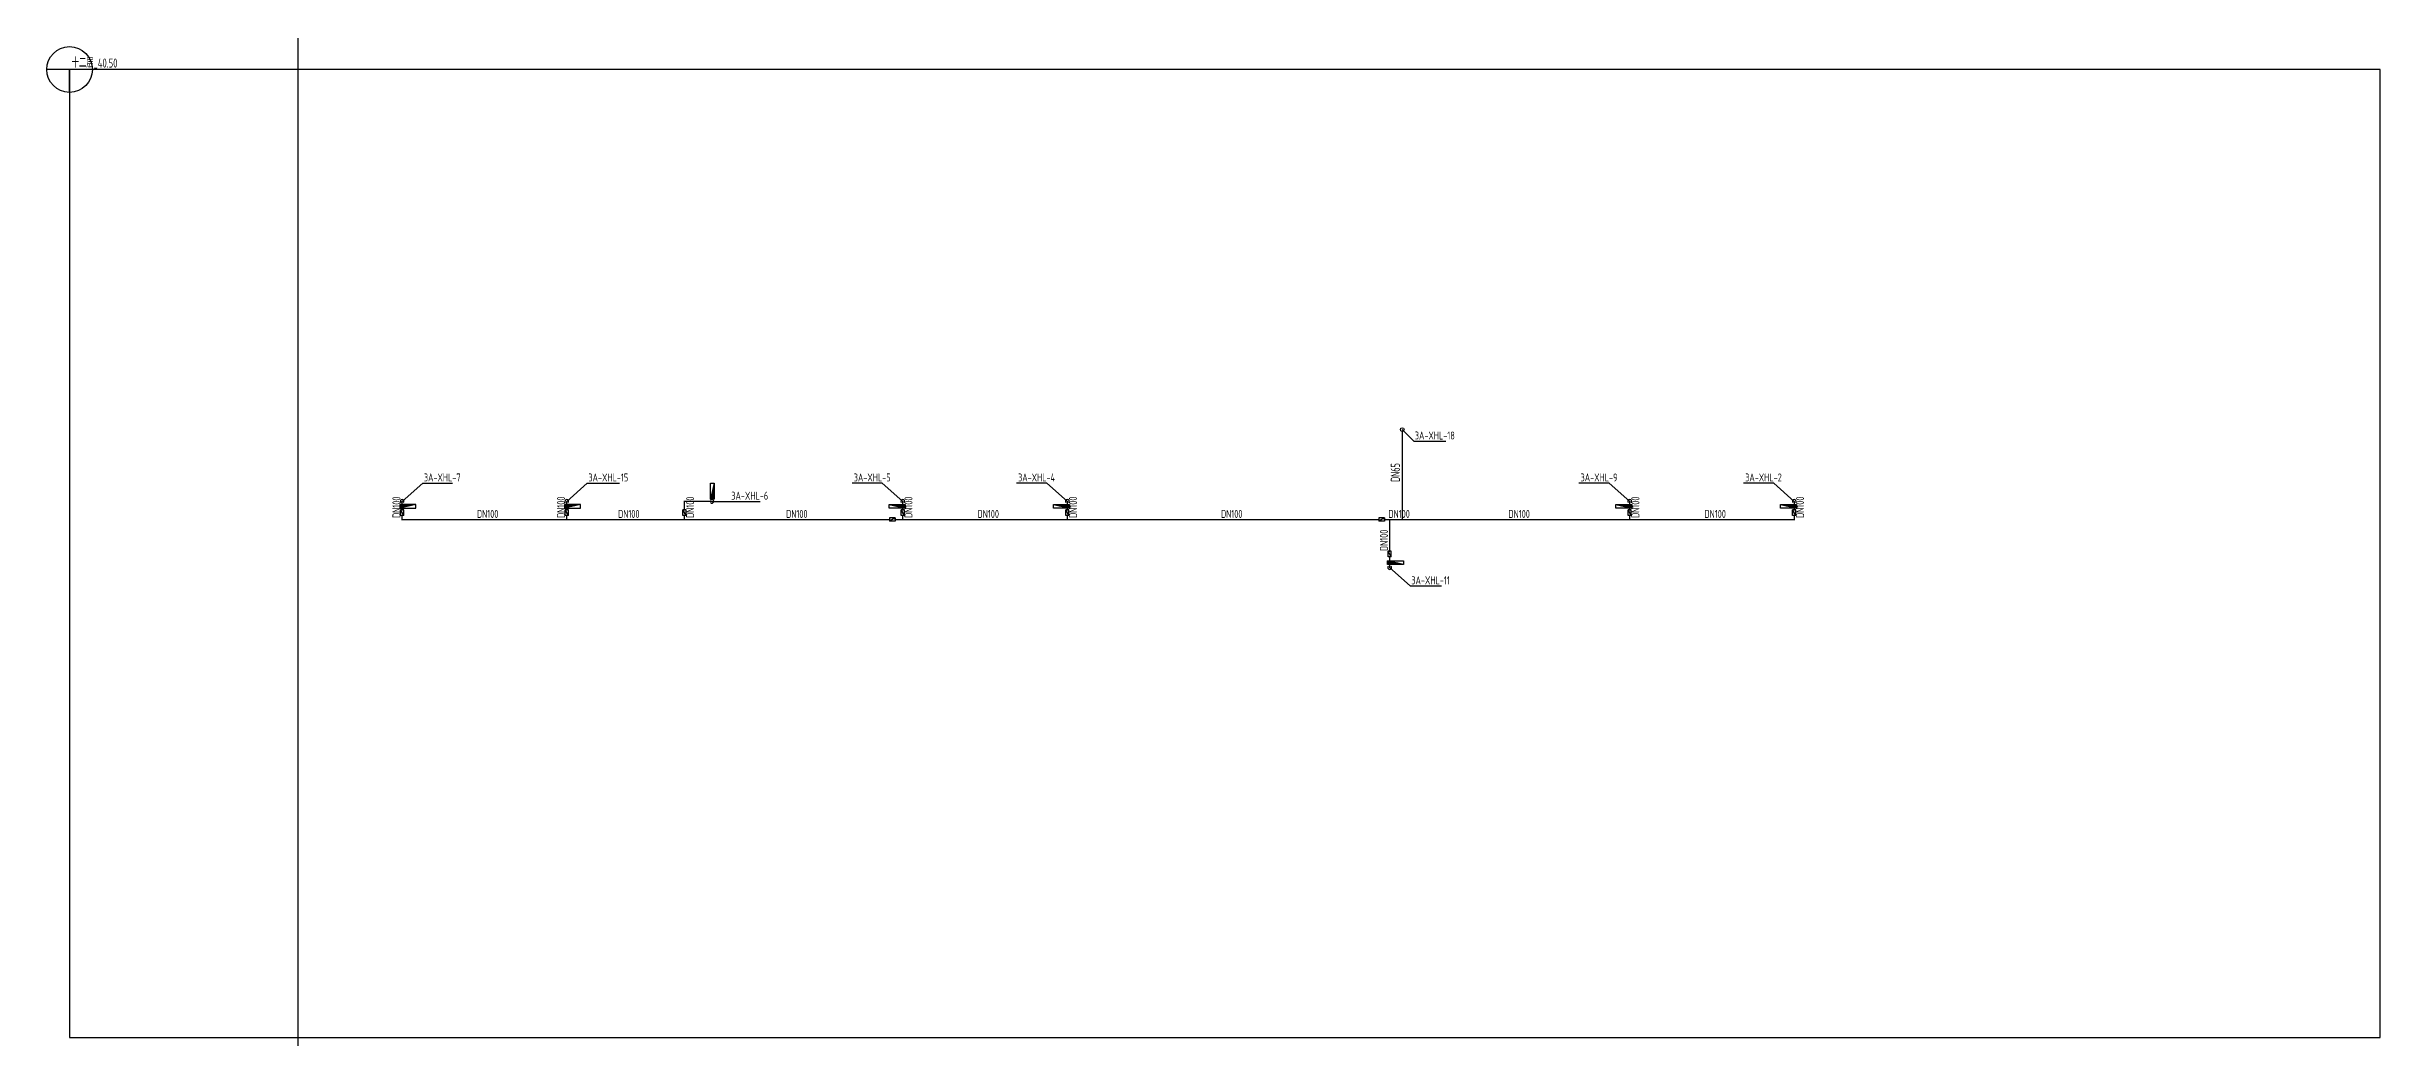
# Model space of a CAD drawing. Header units: millimetres. Extents: x 248770 to 362954, y -904561 to 640477.
# Drawn here: x 260866 to 362954, y 526915 to 570273 of the extents above; entities that cross this region are included whole.
import ezdxf

# ---------------------------------------------------------------- set-up
doc = ezdxf.new("R2010")
doc.units = ezdxf.units.MM
doc.header["$LTSCALE"] = 1000
doc.layers.get('0').update_dxf_attribs({"linetype": 'CONTINUOUS'})
for name, color, linetype in [('DIM_消防', 3, 'CONTINUOUS'), ('EQUIP_消火栓', 7, 'CONTINUOUS'), ('PIPE-消防', 1, 'CONTINUOUS'), ('S-Xh_注释', 3, 'CONTINUOUS'), ('TEXT_消防', 7, 'CONTINUOUS'), ('VALVE_消防', 7, 'CONTINUOUS'), ('VPIPE-消防', 1, 'CONTINUOUS')]:
    doc.layers.add(name, color=color, linetype=linetype)
doc.styles.add('_TWT_PIPEDN', font='GBENOR', dxfattribs={"width": 0.7, "height": 3.5, "bigfont": 'GBCBIG'})
doc.styles.add('_TWT_SERIAL', font='GBENOR', dxfattribs={"width": 0.7, "height": 3.5, "bigfont": 'GBCBIG'})
doc.styles.get("Standard").update_dxf_attribs({"font": 'GBENOR', "bigfont": 'GBCBIG'})

# ---------------------------------------------------------------- blocks, each defined once
blk = doc.blocks.new('Floorbase')
for p, q in [((0, 0), (-1000, 0)), ((0, -1000), (0, 0))]:
    blk.add_line(p, q)
blk.add_circle((0, 0), 1000)
at = {"style": '_TWT_PIPEDN', "width": 0.8}
blk.add_attdef('Elevation', (92, 81), '', height=400, dxfattribs=at)
blk = doc.blocks.new('$TwtSys$00000434')
for p, q in [((-0.5, 0.5), (-0.5, -0.5)), ((-0.5, -0.5), (0.5, 0.5)), ((0.5, 0.5), (-0.5, 0.5)), ((0.5, -0.5), (0.5, 0.5)), ((-0.5, -0.5), (0.5, -0.5))]:
    blk.add_line(p, q)
blk.add_solid([(0.5, -0.5), (0.5, 0.5), (-0.5, -0.5)])
blk = doc.blocks.new('$VALVE$00000316')
for p, q in [((-125, 72), (125, -72)), ((-125, 72), (-125, -72)), ((-125, 72), (125, 72)), ((125, 72), (125, -72)), ((-125, -72), (125, -72))]:
    blk.add_line(p, q)
at = {"const_width": 21.1}
blk.add_lwpolyline([(-11, 0, 1), (11, 0, 1)], format="xyb", close=True, dxfattribs=at)
for p in [(-125, 0), (125, 0)]:
    blk.add_point(p)
at = {"color": 7, "flags": 9}
for tag in ['XSIZE', 'YSIZE']:
    blk.add_attdef(tag, (0, 0), '', height=0.5, dxfattribs=at)

msp = doc.modelspace()

# ---------------------------------------------------------------- hatches: boundary and pattern name
at = {"layer": 'PIPE-消防'}
for points in [[(288766, 550373), (288736, 550373), (288736, 550403)], [(288766, 550373), (288766, 550403), (288736, 550403)], [(276416, 549573), (276386, 549573), (276386, 549543)], [(276416, 549573), (276416, 549543), (276386, 549543)], [(337316, 549573), (337346, 549573), (337346, 549543)], [(337316, 549573), (337316, 549543), (337346, 549543)]]:
    msp.add_hatch(color=256, dxfattribs=at).paths.add_polyline_path(points)

# ---------------------------------------------------------------- linework, layer by layer
msp.add_xline((271866, 225576), (0, 1))
at = {"layer": 'DIM_消防'}
for p, q in [((320165, 553513), (320669, 553009)), ((320669, 553009), (322073, 553009)), ((276416, 550373), (277316, 551173)), ((277316, 551173), (278621, 551173)), ((283616, 550373), (284516, 551173)), ((284516, 551173), (285929, 551173)), ((289966, 550373), (290766, 550373)), ((290766, 550373), (292081, 550373)), ((297416, 551173), (296103, 551173)), ((298316, 550373), (297416, 551173)), ((304616, 551173), (303291, 551173)), ((305516, 550373), (304616, 551173)), ((329216, 551173), (327897, 551173)), ((330116, 550373), (329216, 551173)), ((336416, 551173), (335099, 551173)), ((337316, 550373), (336416, 551173)), ((319616, 547473), (320516, 546673)), ((320516, 546673), (321881, 546673))]:
    msp.add_line(p, q, dxfattribs=at)
at = {"layer": 'PIPE-消防', "const_width": 60}
for points in [[(320165, 553433), (320165, 549573)], [(276416, 550373), (276416, 549997)], [(283616, 550373), (283616, 549997)], [(288766, 550373), (288766, 549997)], [(288766, 550373), (289966, 550373)], [(298316, 550373), (298316, 549997)], [(305516, 550373), (305516, 549997)], [(330116, 550373), (330116, 549997)], [(337316, 550373), (337316, 549997)], [(276416, 549748), (276416, 549573)], [(283616, 549573), (276416, 549573)], [(283616, 549748), (283616, 549573)], [(288766, 549573), (283616, 549573)], [(288766, 549748), (288766, 549573)], [(297741, 549573), (288766, 549573)], [(298316, 549573), (297991, 549573)], [(298316, 549748), (298316, 549573)], [(305516, 549573), (298316, 549573)], [(305516, 549748), (305516, 549573)], [(319141, 549573), (305516, 549573)], [(319616, 549573), (319391, 549573)], [(319616, 548197), (319616, 549573)], [(320165, 549573), (319616, 549573)], [(330116, 549573), (320165, 549573)], [(330116, 549748), (330116, 549573)], [(337316, 549573), (330116, 549573)], [(337316, 549748), (337316, 549573)], [(319616, 547473), (319616, 547948)]]:
    msp.add_lwpolyline(points, dxfattribs=at)
at = {"layer": 'S-Xh_注释'}
msp.add_lwpolyline([(261866, 526915), (362954, 526915), (362954, 569273), (261866, 569273)], close=True, dxfattribs=at)
at = {"layer": 'VPIPE-消防'}
msp.add_circle((320165, 553513), 80, dxfattribs=at)
for centre, start, end in [((276416, 550373), 315, 225), ((283616, 550373), 315, 225), ((289966, 550373), 225, 135), ((298316, 550373), 315, 225), ((305516, 550373), 315, 225), ((330116, 550373), 315, 225), ((337316, 550373), 315, 225), ((319616, 547473), 135, 45)]:
    msp.add_arc(centre, 80, start, end, dxfattribs=at)

# ---------------------------------------------------------------- block references
at = {"layer": 'EQUIP_消火栓', "xscale": 700, "zscale": 700}
for p, yscale, rotation in [((289986, 550823), -160, 270), ((276666, 550153), 160, 180), ((283866, 550153), 160, 180), ((319866, 547693), -160, 180)]:
    msp.add_blockref('$TwtSys$00000434', p, dxfattribs=dict(at, yscale=yscale, rotation=rotation))
at = {"layer": 'EQUIP_消火栓', "xscale": 700, "yscale": -160, "zscale": 700}
for p in [(298066, 550153), (305266, 550153), (329866, 550153), (337066, 550153)]:
    msp.add_blockref('$TwtSys$00000434', p, dxfattribs=at)
at = {"layer": 'S-Xh_注释', "color": 0}
msp.add_blockref('Floorbase', (261866, 569273), dxfattribs=at).add_auto_attribs({'Elevation': '十二层_40.50'})
at = {"layer": 'VALVE_消防', "xscale": -1, "rotation": 270}
for p in [(276416, 549873), (283616, 549873), (288766, 549873), (298316, 549873), (305516, 549873), (330116, 549873), (337316, 549873)]:
    msp.add_blockref('$VALVE$00000316', p, dxfattribs=at)
at = {"layer": 'VALVE_消防', "yscale": -1}
for p, rotation in [((297866, 549573), 180), ((319266, 549573), 180), ((319616, 548073), 90)]:
    msp.add_blockref('$VALVE$00000316', p, dxfattribs=dict(at, rotation=rotation))

# ---------------------------------------------------------------- texts
at = {"layer": 'DIM_消防', "color": 7, "style": '_TWT_SERIAL', "width": 0.7}
for s, p in [('3A-XHL-18', (320717, 553079)), ('3A-XHL-7', (277367, 551243)), ('3A-XHL-15', (284564, 551243)), ('3A-XHL-5', (296173, 551243)), ('3A-XHL-4', (303361, 551243)), ('3A-XHL-9', (327967, 551243)), ('3A-XHL-2', (335169, 551243)), ('3A-XHL-6', (290817, 550443)), ('3A-XHL-11', (320565, 546743))]:
    msp.add_text(s, height=350, dxfattribs=at).set_placement(p)
at = {"layer": 'TEXT_消防', "style": '_TWT_PIPEDN', "width": 0.7}
for s, height, p in [('DN65', 400, (320065, 551223)), ('DN100', 350, (276341, 549646)), ('DN100', 350, (283541, 549646)), ('DN100', 350, (289191, 549646)), ('DN100', 350, (298741, 549646)), ('DN100', 350, (305941, 549646)), ('DN100', 350, (330541, 549646)), ('DN100', 350, (337741, 549646)), ('DN100', 350, (319541, 548196))]:
    msp.add_text(s, height=height, rotation=90, dxfattribs=at).set_placement(p)
for p in [(279689, 549648), (285864, 549648), (293214, 549648), (301589, 549648), (312239, 549648), (319564, 549648), (324814, 549648), (333389, 549648)]:
    msp.add_text('DN100', height=350, dxfattribs=at).set_placement(p)

doc.saveas('drawing.dxf')
